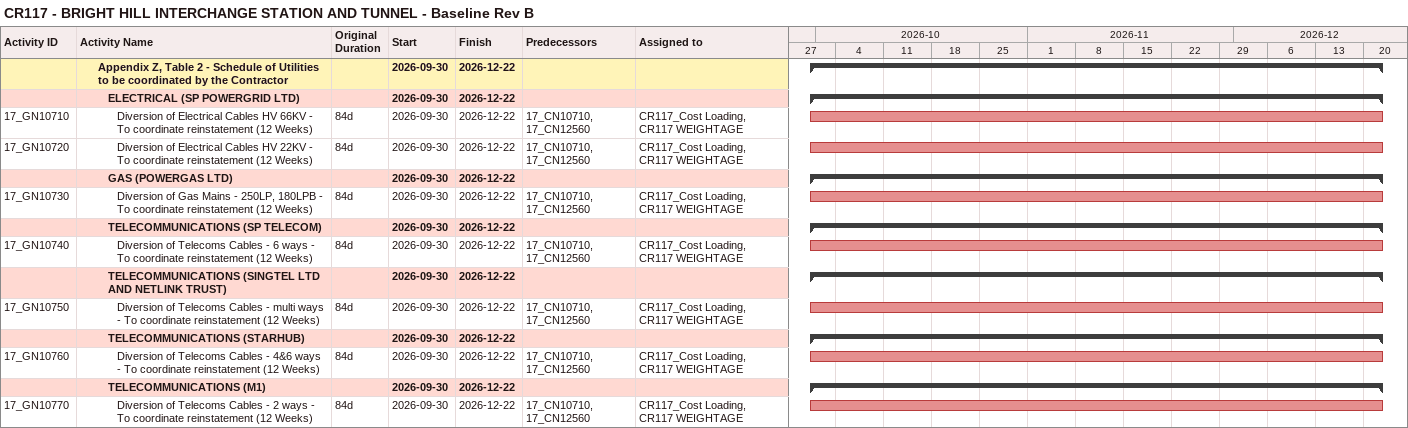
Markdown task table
CR117 - BRIGHT HILL INTERCHANGE STATION AND TUNNEL - Baseline Rev B

| ID | Level | Task | Original duration | Start | Finish | Predecessors | Resources |
|---|---|---|---|---|---|---|---|
|  | 3 | **Appendix Z, Table 2 - Schedule of Utilities to be coordinated by the Contractor** |  | 2026-09-30 | 2026-12-22 |  |  |
|  | 4 | **ELECTRICAL (SP POWERGRID LTD)** |  | 2026-09-30 | 2026-12-22 |  |  |
| 17_GN10710 | 5 | Diversion of Electrical Cables HV 66KV - To coordinate reinstatement (12 Weeks) | 84d | 2026-09-30 | 2026-12-22 | 17_CN10710, 17_CN12560 | CR117_Cost Loading, CR117 WEIGHTAGE |
| 17_GN10720 | 5 | Diversion of Electrical Cables HV 22KV - To coordinate reinstatement (12 Weeks) | 84d | 2026-09-30 | 2026-12-22 | 17_CN10710, 17_CN12560 | CR117_Cost Loading, CR117 WEIGHTAGE |
|  | 4 | **GAS (POWERGAS LTD)** |  | 2026-09-30 | 2026-12-22 |  |  |
| 17_GN10730 | 5 | Diversion of Gas Mains - 250LP, 180LPB - To coordinate reinstatement (12 Weeks) | 84d | 2026-09-30 | 2026-12-22 | 17_CN10710, 17_CN12560 | CR117_Cost Loading, CR117 WEIGHTAGE |
|  | 4 | **TELECOMMUNICATIONS (SP TELECOM)** |  | 2026-09-30 | 2026-12-22 |  |  |
| 17_GN10740 | 5 | Diversion of Telecoms Cables - 6 ways - To coordinate reinstatement (12 Weeks) | 84d | 2026-09-30 | 2026-12-22 | 17_CN10710, 17_CN12560 | CR117_Cost Loading, CR117 WEIGHTAGE |
|  | 4 | **TELECOMMUNICATIONS (SINGTEL LTD AND NETLINK TRUST)** |  | 2026-09-30 | 2026-12-22 |  |  |
| 17_GN10750 | 5 | Diversion of Telecoms Cables - multi ways - To coordinate reinstatement (12 Weeks) | 84d | 2026-09-30 | 2026-12-22 | 17_CN10710, 17_CN12560 | CR117_Cost Loading, CR117 WEIGHTAGE |
|  | 4 | **TELECOMMUNICATIONS (STARHUB)** |  | 2026-09-30 | 2026-12-22 |  |  |
| 17_GN10760 | 5 | Diversion of Telecoms Cables - 4&6 ways - To coordinate reinstatement (12 Weeks) | 84d | 2026-09-30 | 2026-12-22 | 17_CN10710, 17_CN12560 | CR117_Cost Loading, CR117 WEIGHTAGE |
|  | 4 | **TELECOMMUNICATIONS (M1)** |  | 2026-09-30 | 2026-12-22 |  |  |
| 17_GN10770 | 5 | Diversion of Telecoms Cables - 2 ways - To coordinate reinstatement (12 Weeks) | 84d | 2026-09-30 | 2026-12-22 | 17_CN10710, 17_CN12560 | CR117_Cost Loading, CR117 WEIGHTAGE |
